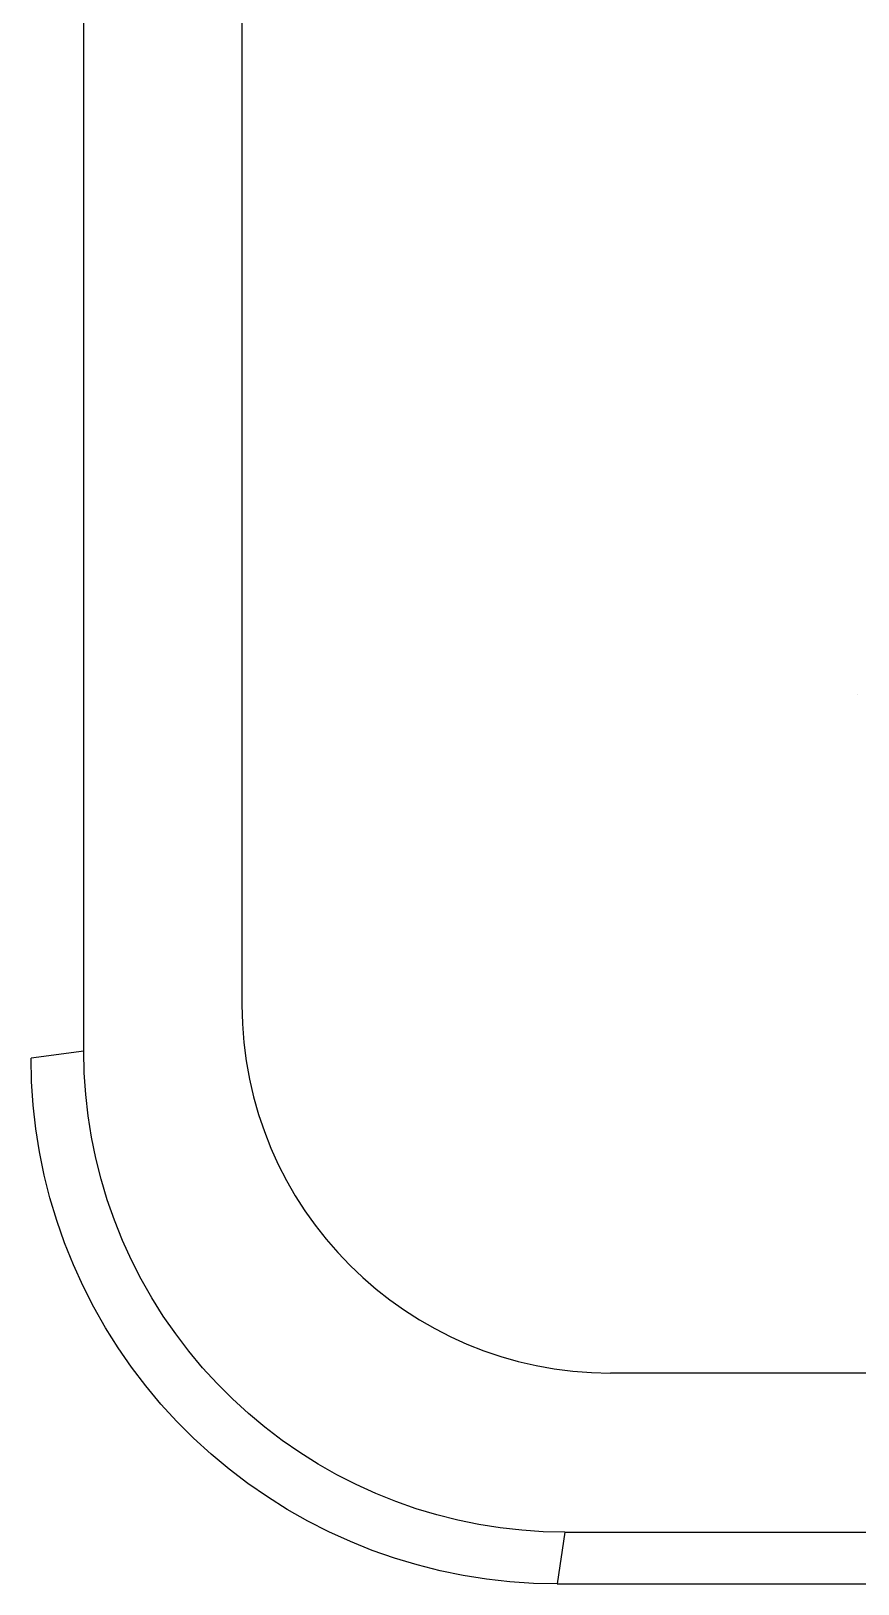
# Model space of a CAD drawing. Extents: x 0 to 144, y 0 to 348.
# Drawn here: x 31.93 to 42.36, y 198.23 to 217.84 of the extents above; entities that cross this region are included whole.
import ezdxf

# ---------------------------------------------------------------- set-up
doc = ezdxf.new("R2010")
doc.units = 0
doc.layers.add('-15N-THT. THIẾT BỊ ĐÓNG MỞ', color=40, linetype='CONTINUOUS')

# ---------------------------------------------------------------- blocks, each defined once
blk = doc.blocks.new('06 - N - SC VSD ATV630U07~55N4')
at = {"layer": '-15N-THT. THIẾT BỊ ĐÓNG MỞ'}
for p, q in [((-39.408, 30.953), (-39.408, 143.079)), ((-37.412, 142.297), (-37.412, 31.54)), ((-29.637, 35.462), (-29.637, 35.462)), ((-37.412, 31.54), (-37.412, 31.54)), ((-39.408, 30.953), (-40.074, 30.868)), ((-40.067, 30.57), (-40.074, 30.868)), ((-39.402, 30.681), (-39.408, 30.953)), ((-39.384, 30.409), (-39.402, 30.681)), ((-40.047, 30.273), (-40.067, 30.57)), ((-39.353, 30.138), (-39.384, 30.409)), ((-40.014, 29.976), (-40.047, 30.273)), ((-39.311, 29.869), (-39.353, 30.138)), ((-39.967, 29.682), (-40.014, 29.976)), ((-39.256, 29.602), (-39.311, 29.869)), ((-39.907, 29.39), (-39.967, 29.682)), ((-39.189, 29.337), (-39.256, 29.602)), ((-39.835, 29.101), (-39.907, 29.39)), ((-39.111, 29.076), (-39.189, 29.337)), ((-39.749, 28.816), (-39.835, 29.101)), ((-39.021, 28.819), (-39.111, 29.076)), ((-39.65, 28.535), (-39.749, 28.816)), ((-38.92, 28.566), (-39.021, 28.819)), ((-39.539, 28.258), (-39.65, 28.535)), ((-38.807, 28.318), (-38.92, 28.566)), ((-39.416, 27.987), (-39.539, 28.258)), ((-38.683, 28.076), (-38.807, 28.318)), ((-38.549, 27.839), (-38.683, 28.076)), ((-39.281, 27.721), (-39.416, 27.987)), ((-39.134, 27.462), (-39.281, 27.721)), ((-38.404, 27.608), (-38.549, 27.839)), ((-38.975, 27.21), (-39.134, 27.462)), ((-38.248, 27.384), (-38.404, 27.608)), ((-38.083, 27.167), (-38.248, 27.384)), ((-38.805, 26.965), (-38.975, 27.21)), ((-37.909, 26.958), (-38.083, 27.167)), ((-38.625, 26.728), (-38.805, 26.965)), ((-37.725, 26.757), (-37.909, 26.958)), ((-32.761, 26.89), (-32.761, 26.89)), ((33.238, 26.89), (-32.761, 26.89)), ((-38.434, 26.499), (-38.625, 26.728)), ((-37.532, 26.564), (-37.725, 26.757)), ((-38.233, 26.279), (-38.434, 26.499)), ((-37.331, 26.381), (-37.532, 26.564)), ((-38.022, 26.069), (-38.233, 26.279)), ((-37.122, 26.206), (-37.331, 26.381)), ((-36.905, 26.041), (-37.122, 26.206)), ((-37.802, 25.867), (-38.022, 26.069)), ((-36.681, 25.886), (-36.905, 26.041)), ((-36.45, 25.741), (-36.681, 25.886)), ((-37.573, 25.676), (-37.802, 25.867)), ((-36.213, 25.606), (-36.45, 25.741)), ((-37.336, 25.496), (-37.573, 25.676)), ((-37.091, 25.326), (-37.336, 25.496)), ((-35.971, 25.482), (-36.213, 25.606)), ((-36.839, 25.168), (-37.091, 25.326)), ((-35.723, 25.37), (-35.971, 25.482)), ((-35.47, 25.268), (-35.723, 25.37)), ((-36.58, 25.02), (-36.839, 25.168)), ((-35.213, 25.178), (-35.47, 25.268)), ((-34.952, 25.1), (-35.213, 25.178)), ((-34.687, 25.033), (-34.952, 25.1)), ((-36.314, 24.885), (-36.58, 25.02)), ((-34.42, 24.979), (-34.687, 25.033)), ((-34.151, 24.936), (-34.42, 24.979)), ((-33.88, 24.906), (-34.151, 24.936)), ((-33.609, 24.887), (-33.88, 24.906)), ((-36.043, 24.762), (-36.314, 24.885)), ((-35.767, 24.651), (-36.043, 24.762)), ((-33.336, 24.881), (-33.609, 24.887)), ((-33.336, 24.881), (-33.433, 24.228)), ((-33.336, 24.881), (33.897, 24.881)), ((-35.485, 24.553), (-35.767, 24.651)), ((-35.2, 24.467), (-35.485, 24.553)), ((-34.911, 24.394), (-35.2, 24.467)), ((-34.619, 24.334), (-34.911, 24.394)), ((-34.325, 24.288), (-34.619, 24.334)), ((-34.029, 24.254), (-34.325, 24.288)), ((-33.731, 24.234), (-34.029, 24.254)), ((-33.433, 24.228), (-33.731, 24.234)), ((-33.433, 24.228), (33.92, 24.228))]:
    blk.add_line(p, q, dxfattribs=at)
blk.add_arc((-32.761, 31.54), 4.65, 180, 270, dxfattribs=at)

msp = doc.modelspace()

# ---------------------------------------------------------------- block references
msp.add_blockref('06 - N - SC VSD ATV630U07~55N4', (72, 174))

doc.saveas('drawing.dxf')
